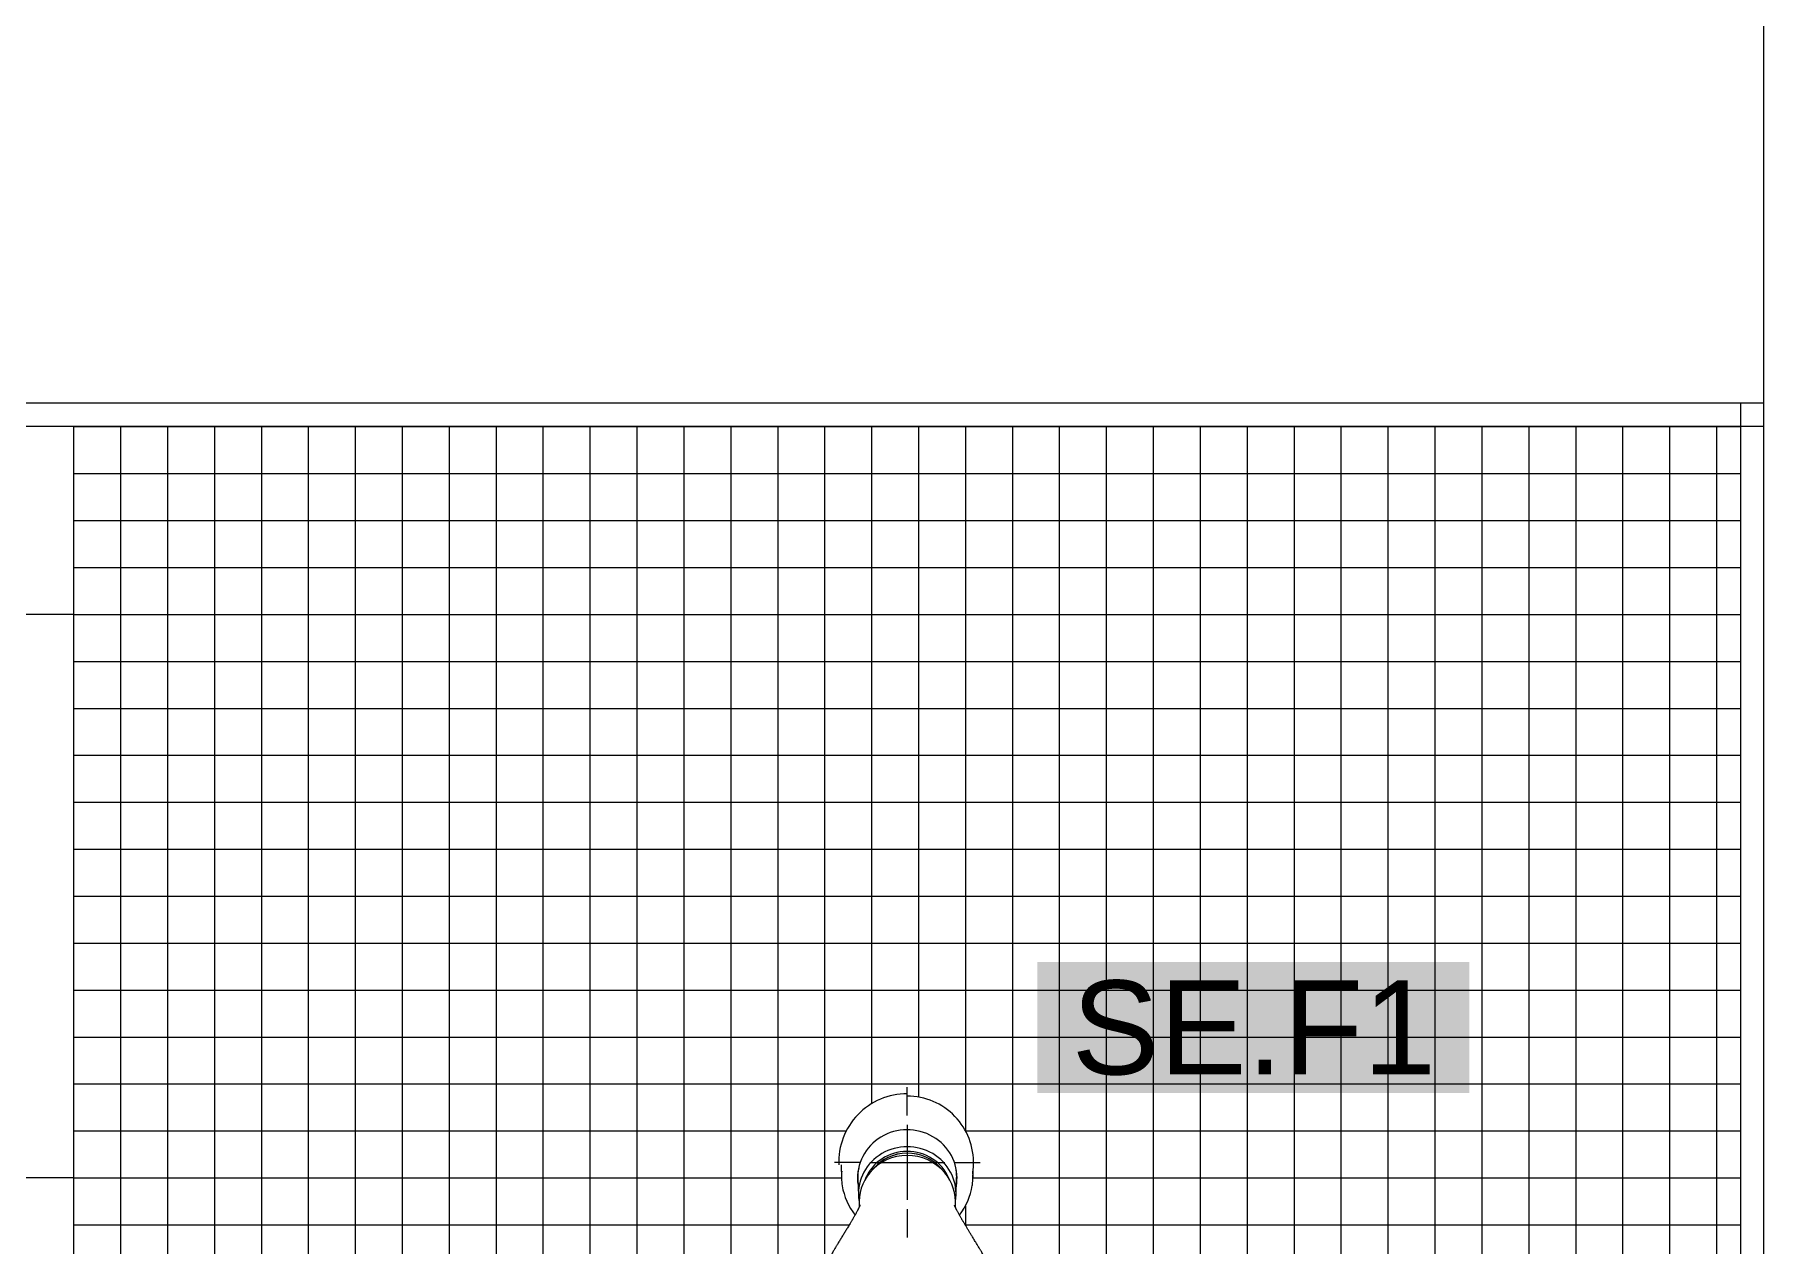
# Model space of a CAD drawing. Header units: centimetres. Extents: x -3207095 to 15275363, y -32656 to 4798027.
# Drawn here: x 710241.8 to 710379.9, y 4438208 to 4438304.7 of the extents above; entities that cross this region are included whole.
import ezdxf
from ezdxf.enums import TextEntityAlignment as Align

# ---------------------------------------------------------------- set-up
doc = ezdxf.new("R2010")
doc.units = ezdxf.units.CM
doc.linetypes.add('DUZ', pattern=[500, 500])
doc.layers.get('0').update_dxf_attribs({"color": 1, "linetype": 'DUZ'})
for name, color, linetype in [('a_asmatavan', 200, 'Continuous'), ('a_duvar_alcipan', 2, 'Continuous'), ('a_seramik', 241, 'Continuous'), ('a_vitrifiye', 195, 'Continuous'), ('a_yazi', 105, 'Continuous')]:
    doc.layers.add(name, color=color, linetype=linetype)
doc.styles.add('KOD', font='arial.ttf')

# ---------------------------------------------------------------- blocks, each defined once
blk = doc.blocks.new('TEPEDUS')
for p, q in [((38604.47, -2109.25), (38604.47, -2094.23)), ((38604.47, -2114.25), (38604.47, -2154.25)), ((38579.47, -2134.25), (38565.69, -2134.25)), ((38569.21, -2135.53), (38569.46, -2142.83)), ((38584.47, -2134.25), (38624.47, -2134.25)), ((38602.97, -2129.42), (38602.97, -2129.41)), ((38605.97, -2129.42), (38605.97, -2129.41)), ((38629.47, -2134.25), (38643.24, -2134.25)), ((38639.47, -2142.83), (38639.72, -2135.53)), ((38578.16, -2142.88), (38578.46, -2151.88)), ((38630.47, -2151.88), (38630.77, -2142.88)), ((38604.47, -2159.25), (38604.47, -2174.27))]:
    blk.add_line(p, q)
for centre, radius, start, end in [((38604.33, -2156.61), 26.05, 89.70569, 139.66689), ((38604.47, -2153.37), 24, 39.42077, 140.80506), ((38604.59, -2156.62), 26.05, 40.34797, 90.28005), ((38603.9, -2155.65), 25.1, 140.7352, 183.83652), ((38605.04, -2155.65), 25.1, 356.16372, 39.28583), ((38604.04, -2140.97), 34.69, 189.50269, 217.95943), ((38604.9, -2140.98), 34.68, 322.05055, 350.79181)]:
    blk.add_arc(centre, radius, start, end)
for centre, major_axis, ratio, start_param, end_param in [((38604.47, -2134.25), (0, 36.52), 1, 0, 1.606939), ((38604.47, -2134.25), (0, 35.28), 1, 4.676246, 6.283185), ((38604.47, -2142.5), (26.5, 0), 0.965926, 0, 3.295146), ((38604.47, -2151.07), (26.02, 0), 0.965926, 0, 3.279301), ((38604.47, -2151.58), (24, 0), 0.965926, 0.387355, 2.767422), ((38604.47, -2151.58), (-23, 0), 0.965926, 3.855468, 5.581312), ((38604.47, -2141.73), (35.03, 0), 0.965926, 3.05973, 3.288254), ((38604.47, -2142.19), (26.5, 0), 0.965926, 3.147659, 3.291826), ((38604.47, -2142.05), (26.32, 0), 0.965926, 2.953763, 3.174168), ((38604.47, -2142.05), (26.32, 0), 0.965926, 0, 0.197718), ((38604.47, -2142.5), (26.5, 0), 0.965926, 6.129632, 6.283185), ((38604.47, -2142.19), (-26.5, 0), 0.965926, 2.991359, 3.135526), ((38604.47, -2142.05), (26.32, 0), 0.965926, 6.25061, 6.283185), ((38604.47, -2141.73), (35.03, 0), 0.965926, 6.141455, 6.283185), ((38604.47, -2141.73), (35.03, 0), 0.965926, 0, 0.081126), ((38604.47, -2151.07), (26.02, 0), 0.965926, 6.145923, 6.283185)]:
    blk.add_ellipse(centre, major_axis=major_axis, ratio=ratio, start_param=start_param, end_param=end_param)
for points, knots in [([(38579.31, -2157.04), (38579.31, -2157.04), (38579.3, -2157.06), (38579.26, -2157.17), (38579.19, -2157.36), (38579.07, -2157.64), (38578.93, -2157.98), (38578.77, -2158.32), (38578.63, -2158.61), (38578.49, -2158.89), (38578.34, -2159.2), (38578.15, -2159.57), (38577.92, -2160.01), (38577.65, -2160.52), (38577.35, -2161.09), (38577.01, -2161.69), (38576.65, -2162.34), (38576.27, -2163.01), (38575.9, -2163.65), (38575.57, -2164.21), (38575.3, -2164.68), (38575.04, -2165.13), (38574.75, -2165.61), (38574.4, -2166.2), (38573.8, -2167.21), (38572.97, -2168.58), (38571.93, -2170.3), (38570.85, -2172.06), (38569.91, -2173.6), (38569.16, -2174.84), (38568.61, -2175.75), (38568.04, -2176.69), (38567.39, -2177.76), (38566.7, -2178.91), (38566.06, -2179.98), (38565.53, -2180.87), (38565.03, -2181.73), (38564.44, -2182.74), (38563.69, -2184.03), (38563.01, -2185.21), (38562.45, -2186.2), (38562.03, -2186.94), (38561.59, -2187.72), (38561.08, -2188.65), (38560.46, -2189.78), (38559.82, -2190.97), (38559.43, -2191.7), (38559.25, -2192.05)], [0.3119821, 0.3119821, 0.3119821, 0.3119821, 0.3313144, 0.3515549, 0.3710015, 0.390461, 0.4115313, 0.426436, 0.4390611, 0.4489053, 0.4584427, 0.4700087, 0.483352, 0.4985946, 0.5143635, 0.530138, 0.5461989, 0.5622532, 0.5771995, 0.5896185, 0.599506, 0.6074576, 0.6169853, 0.6285071, 0.6420122, 0.67446, 0.7040448, 0.7320232, 0.7615171, 0.7756707, 0.7883158, 0.8015331, 0.8166394, 0.8338402, 0.8496294, 0.8604394, 0.8696945, 0.8834884, 0.9002874, 0.9195869, 0.928419, 0.9375861, 0.9470888, 0.9577533, 0.9715769, 0.9886459, 1, 1, 1, 1]), ([(38578.79, -2157.34), (38578.81, -2157.56), (38578.83, -2157.81), (38578.85, -2158.07), (38578.85, -2158.14)], [0, 0, 0, 0, 0.02504282, 0.0337325, 0.0337325, 0.0337325, 0.0337325]), ([(38649.68, -2192.05), (38649.5, -2191.7), (38649.11, -2190.97), (38648.47, -2189.78), (38647.85, -2188.65), (38647.34, -2187.72), (38646.9, -2186.94), (38646.48, -2186.2), (38645.94, -2185.24), (38645.29, -2184.11), (38644.57, -2182.87), (38644.03, -2181.95), (38643.62, -2181.26), (38643.3, -2180.71), (38642.91, -2180.06), (38642.36, -2179.13), (38641.7, -2178.02), (38641, -2176.86), (38640.38, -2175.85), (38639.8, -2174.89), (38639.1, -2173.74), (38638.3, -2172.43), (38637.43, -2171), (38636.6, -2169.64), (38635.77, -2168.26), (38635.09, -2167.13), (38634.59, -2166.29), (38634.27, -2165.77), (38634.01, -2165.33), (38633.79, -2164.95), (38633.58, -2164.59), (38633.33, -2164.16), (38633.01, -2163.62), (38632.65, -2162.98), (38632.27, -2162.33), (38631.9, -2161.66), (38631.54, -2161), (38631.2, -2160.38), (38630.91, -2159.82), (38630.68, -2159.37), (38630.49, -2159), (38630.33, -2158.67), (38630.18, -2158.35), (38630.02, -2158.01), (38629.88, -2157.69), (38629.77, -2157.44), (38629.7, -2157.25), (38629.65, -2157.11), (38629.62, -2157.05), (38629.62, -2157.04), (38629.62, -2157.04)], [0, 0, 0, 0, 0.0113424, 0.0284115, 0.042235, 0.0528996, 0.0624022, 0.0715694, 0.0804015, 0.0986128, 0.114668, 0.1280647, 0.1348381, 0.1419324, 0.1501111, 0.1611702, 0.1796812, 0.1960541, 0.2102854, 0.2235715, 0.2384721, 0.2622872, 0.2846406, 0.3074677, 0.3317937, 0.3579833, 0.3695694, 0.379729, 0.3884551, 0.3957421, 0.4026145, 0.4111804, 0.4235332, 0.4383159, 0.4540838, 0.469858, 0.4877831, 0.5057, 0.5223404, 0.5364358, 0.5479987, 0.5584003, 0.5719518, 0.5884637, 0.6066539, 0.6234583, 0.6400937, 0.6569337, 0.6747386, 0.6879203, 0.6879203, 0.6879203, 0.6879203]), ([(38630.08, -2158.14), (38630.09, -2158.07), (38630.11, -2157.81), (38630.13, -2157.56), (38630.14, -2157.34)], [0.96627698, 0.96627698, 0.96627698, 0.96627698, 0.97495878, 1, 1, 1, 1])]:
    blk.add_open_spline(points, degree=3, knots=knots)

msp = doc.modelspace()

# ---------------------------------------------------------------- hatches: boundary and pattern name
msp.add_hatch(color=255).paths.add_polyline_path([(710321.93, 4438220.18), (710356.43, 4438220.18), (710356.43, 4438230.64), (710321.93, 4438230.64)])

# ---------------------------------------------------------------- linework, layer by layer
at = {"layer": 'a_asmatavan'}
for p, q in [((710379.93, 4438275.27), (709916.73, 4438275.27)), ((710379.93, 4438273.39), (709916.73, 4438273.39))]:
    msp.add_line(p, q, dxfattribs=at)
at = {"layer": 'a_duvar_alcipan'}
msp.add_line((710379.93, 4438397.14), (710379.93, 4437887.89), dxfattribs=at)
at = {"layer": 'a_seramik'}
for p, q in [((710378.13, 4437898.39), (710378.13, 4438275.27)), ((710244.93, 4438273.39), (710244.93, 4437898.39)), ((710244.93, 4438258.39), (710226.33, 4438258.39)), ((710244.93, 4438213.39), (710180.28, 4438213.39))]:
    msp.add_line(p, q, dxfattribs=at)
at = {"layer": 'a_seramik', "color": 253}
for p, q in [((710244.93, 4438273.39), (710378.13, 4438273.39)), ((710248.68, 4438273.39), (710248.68, 4437898.39)), ((710252.43, 4438273.39), (710252.43, 4437898.39)), ((710256.18, 4438273.39), (710256.18, 4437898.39)), ((710259.93, 4438273.39), (710259.93, 4437898.39)), ((710263.68, 4438273.39), (710263.68, 4437898.39)), ((710267.43, 4438273.39), (710267.43, 4437898.39)), ((710271.18, 4438273.39), (710271.18, 4437898.39)), ((710274.93, 4438273.39), (710274.93, 4437898.39)), ((710278.68, 4438273.39), (710278.68, 4437898.39)), ((710282.43, 4438273.39), (710282.43, 4437898.39)), ((710286.18, 4438273.39), (710286.18, 4437898.39)), ((710289.93, 4438273.39), (710289.93, 4437898.39)), ((710293.68, 4438273.39), (710293.68, 4437898.39)), ((710297.43, 4438273.39), (710297.43, 4437898.39)), ((710301.18, 4438273.39), (710301.18, 4438041.45)), ((710304.93, 4438273.39), (710304.93, 4438206.3)), ((710308.68, 4438273.39), (710308.68, 4438219.31)), ((710312.43, 4438273.39), (710312.43, 4438219.84)), ((710316.18, 4438273.39), (710316.18, 4438217.15)), ((710319.93, 4438273.39), (710319.93, 4438158.65)), ((710323.68, 4438273.39), (710323.68, 4438158.65)), ((710327.43, 4438273.39), (710327.43, 4437898.39)), ((710331.18, 4438273.39), (710331.18, 4437898.39)), ((710334.93, 4438273.39), (710334.93, 4437898.39)), ((710338.68, 4438273.39), (710338.68, 4437898.39)), ((710342.43, 4438273.39), (710342.43, 4437898.39)), ((710346.18, 4438273.39), (710346.18, 4437898.39)), ((710349.93, 4438273.39), (710349.93, 4437898.39)), ((710353.68, 4438273.39), (710353.68, 4437898.39)), ((710357.43, 4438273.39), (710357.43, 4437898.39)), ((710361.18, 4438273.39), (710361.18, 4437898.39)), ((710364.93, 4438273.39), (710364.93, 4437898.39)), ((710368.68, 4438273.39), (710368.68, 4437898.39)), ((710372.43, 4438273.39), (710372.43, 4437898.39)), ((710376.18, 4438273.39), (710376.18, 4437898.39)), ((710244.93, 4438269.64), (710378.13, 4438269.64)), ((710244.93, 4438265.89), (710378.13, 4438265.89)), ((710244.93, 4438262.14), (710378.13, 4438262.14)), ((710244.93, 4438258.39), (710378.13, 4438258.39)), ((710244.93, 4438254.64), (710378.13, 4438254.64)), ((710244.93, 4438250.89), (710378.13, 4438250.89)), ((710244.93, 4438247.14), (710378.13, 4438247.14)), ((710244.93, 4438243.39), (710378.13, 4438243.39)), ((710244.93, 4438239.64), (710378.13, 4438239.64)), ((710244.93, 4438235.89), (710378.13, 4438235.89)), ((710244.93, 4438232.14), (710378.13, 4438232.14)), ((710244.93, 4438228.39), (710378.13, 4438228.39)), ((710244.93, 4438224.64), (710378.13, 4438224.64)), ((710244.93, 4438220.89), (710378.13, 4438220.89)), ((710244.93, 4438217.14), (710306.66, 4438217.14)), ((710316.18, 4438217.14), (710378.13, 4438217.14)), ((710244.93, 4438213.39), (710306.28, 4438213.39)), ((710316.78, 4438213.39), (710378.13, 4438213.39)), ((710316.18, 4438211.16), (710316.18, 4438209.64)), ((710244.93, 4438209.64), (710306.9, 4438209.64)), ((710316.16, 4438209.64), (710378.13, 4438209.64))]:
    msp.add_line(p, q, dxfattribs=at)

# ---------------------------------------------------------------- block references
at = {"layer": 'a_vitrifiye', "xscale": 0.1499999999994315, "yscale": 0.1499999999994315, "zscale": 0.1499999999994315}
msp.add_blockref('TEPEDUS', (704520.86, 4438534.77), dxfattribs=at)

# ---------------------------------------------------------------- texts
at = {"layer": 'a_yazi', "style": 'KOD'}
msp.add_attdef('SE.F1', text='CG', height=7.5, dxfattribs=at).set_placement((710339.22, 4438225.41), align=Align.MIDDLE)

doc.saveas('drawing.dxf')
